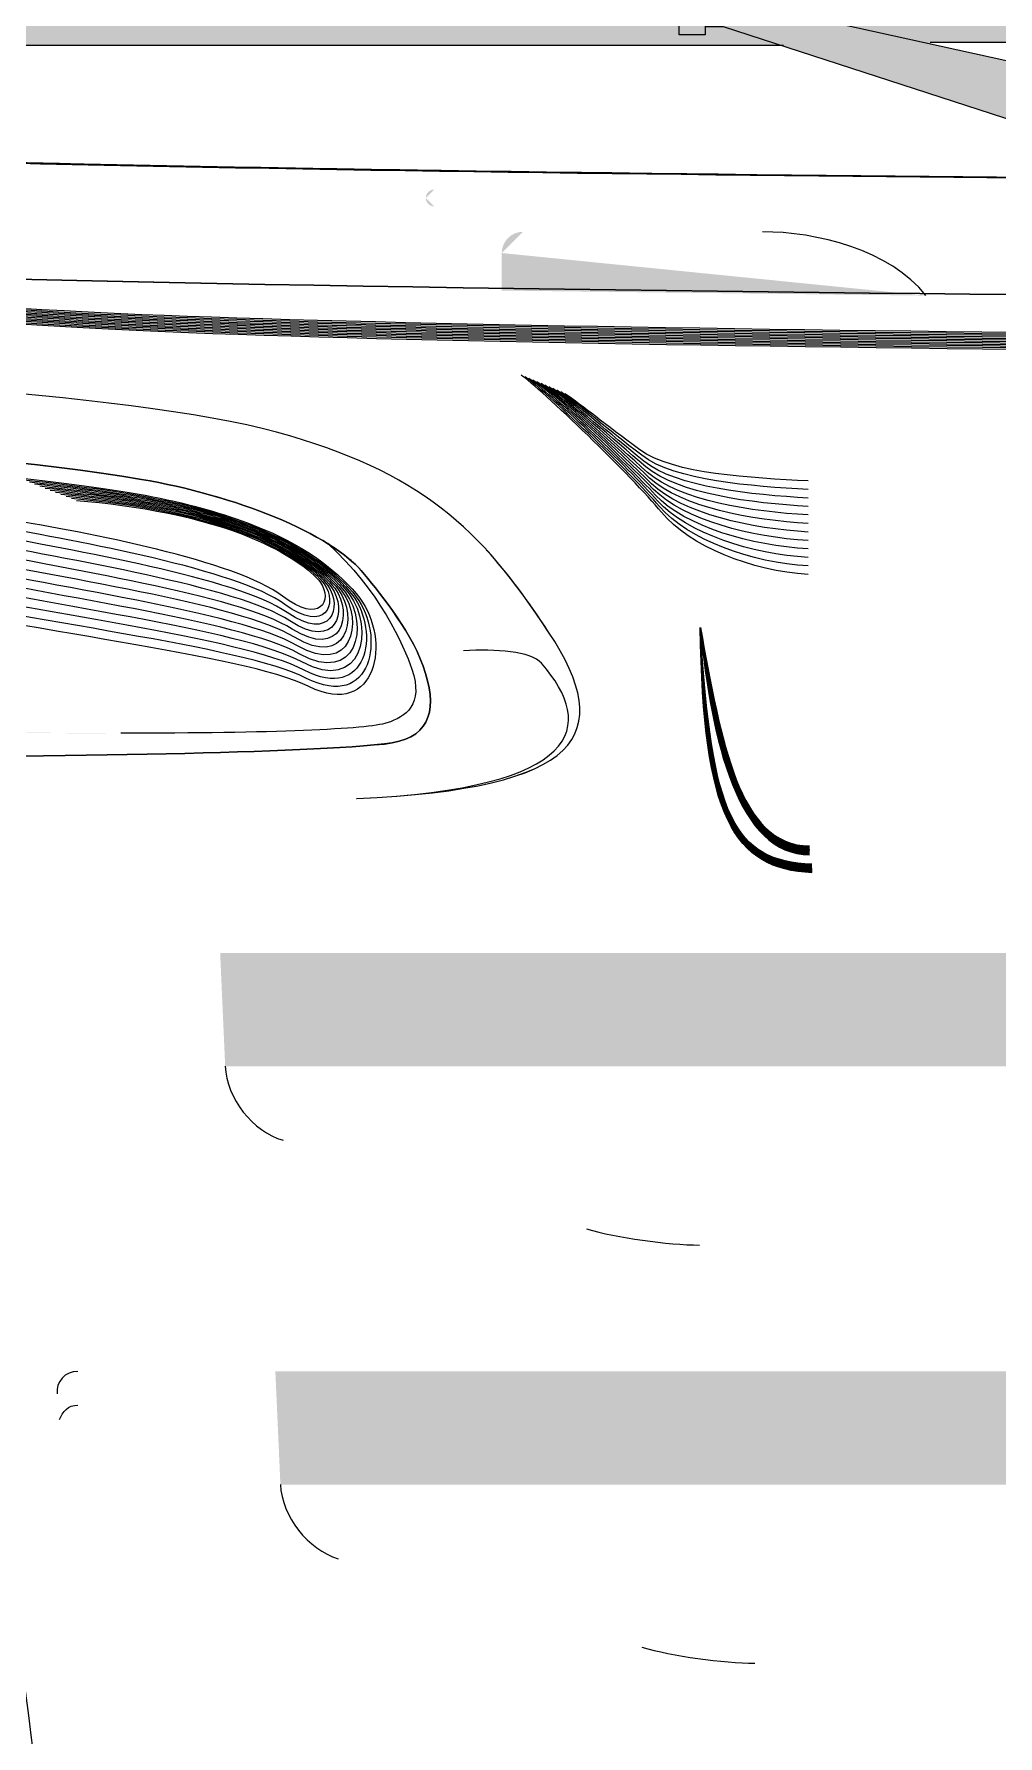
# Model space of a CAD drawing. Header units: millimetres. Extents: x 1111 to 1333, y -447 to -319.
# Drawn here: x 1289.744 to 1290.189, y -440.906 to -440.119 of the extents above; entities that cross this region are included whole.
import ezdxf

# ---------------------------------------------------------------- set-up
doc = ezdxf.new("R2010")
doc.units = ezdxf.units.MM

# ---------------------------------------------------------------- blocks, each defined once
blk = doc.blocks.new('scanne')
at = {"transparency": 33554559}
h = blk.add_hatch(color=256, dxfattribs=at)
h.paths.add_polyline_path([(0.00992, 2.25476, 0.014829), (-0.03912, 2.30594)], flags=0)
h.paths.add_polyline_path([(0.00992, 2.25476), (0.01129, 2.25316)], flags=0)
h.paths.add_polyline_path([(2.23438, 2.25316), (2.23647, 2.25558)], flags=0)
h.paths.add_polyline_path([(2.27393, 2.29508, 0.014038), (2.23647, 2.25558)], flags=0)
h.paths.add_polyline_path([(2.27393, 2.29508), (2.27434, 2.29577)], flags=0)
h.paths.add_polyline_path([(2.15103, 2.28719), (2.14483, 2.28715), (1.89379, 2.28715), (1.85939, 2.30508), (1.85574, 2.29978), (1.84726, 2.3043), (1.84625, 2.30799), (1.6511, 2.35092), (1.65146, 2.35133), (1.7255, 2.35133), (1.7255, 2.36192), (1.69699, 2.36611), (1.69699, 2.36926), (1.57427, 2.36926), (1.56816, 2.36917), (1.55023, 2.37318), (1.548, 2.37318), (1.54772, 2.37715), (1.53577, 2.37715), (1.53568, 2.37309), (1.42638, 2.37236), (1.42661, 2.37665), (1.38423, 2.37665), (1.38395, 2.372), (0.9873, 2.36926), (0.9873, 2.36005), (0.98045, 2.3501), (1.58381, 2.3501), (1.58399, 2.3496), (1.76012, 2.29235), (1.76245, 2.29139)], flags=0)
h.paths.add_polyline_path([(1.23341, 2.2871, 0.002387), (1.76245, 2.29139)], flags=0)
h.paths.add_polyline_path([(1.23341, 2.2871), (1.23341, 2.28715), (0.92589, 2.28715), (0.89127, 2.30508), (0.88748, 2.29978), (0.87904, 2.3043), (0.878, 2.30799), (0.68407, 2.35069), (0.68329, 2.35133), (0.75733, 2.35133), (0.75733, 2.36192), (0.72869, 2.36611), (0.72869, 2.36926), (0.60615, 2.36926), (0.60104, 2.36894), (0.58198, 2.37318), (0.57974, 2.37318), (0.57947, 2.37715), (0.56751, 2.37715), (0.56747, 2.37309), (0.45803, 2.37236), (0.4583, 2.37665), (0.41597, 2.37665), (0.41574, 2.372), (0.01913, 2.36926), (0.01913, 2.36005), (0.01234, 2.3501), (0.61564, 2.3501), (0.61478, 2.34992), (0.80117, 2.28938), (0.80368, 2.28842)], flags=0)
for points in [[(0.87895, 2.3043), (0.878, 2.30799), (0.58193, 2.37318), (0.57965, 2.37318), (0.57942, 2.35863), (0.58786, 2.35863), (0.87083, 2.26671), (0.88744, 2.29978)], [(0.87895, 2.3043), (0.878, 2.30799), (0.58193, 2.37318), (0.88466, 2.29335), (0.88744, 2.29978)], [(0.59651, 2.35959), (0.58547, 2.35959), (0.58784, 2.35863), (0.87086, 2.26671), (0.87305, 2.2746)]]:
    blk.add_hatch(color=256, dxfattribs=at).paths.add_polyline_path(points)
h = blk.add_hatch(color=256, dxfattribs=at)
h.paths.add_polyline_path([(0.45431, 2.28345, 0.414706), (0.45043, 2.27957)], flags=0)
h.paths.add_polyline_path([(0.45043, 2.27957, 0.410301), (0.45431, 2.27569)], flags=0)
h.paths.add_polyline_path([(0.45431, 2.27569), (2.2432, 2.27569)], flags=0)
h = blk.add_hatch(color=256, dxfattribs=at)
h.paths.add_polyline_path([(0.60587, 2.26394), (0.49529, 2.26394)], flags=0)
h.paths.add_polyline_path([(0.49529, 2.26394, 0.411628), (0.48548, 2.25413)], flags=0)
h.paths.add_polyline_path([(0.48548, 2.25413), (0.48548, 2.23679), (0.68132, 2.23447)], flags=0)
h = blk.add_hatch(color=256, dxfattribs=at)
h.paths.add_polyline_path([(0.15884, 2.03321, 0.00262), (0.30961, 2.0323)], flags=0)
h.paths.add_polyline_path([(0.15884, 2.03321, 0.020989), (0.1358, 2.08599)], flags=0)
h.paths.add_polyline_path([(0.07563, 2.16966, 0.005045), (0.08553, 2.16929)], flags=0)
h.paths.add_polyline_path([(0.07563, 2.16966), (0.07431, 2.16947)], flags=0)
h.paths.add_polyline_path([(0.14835, 2.02071, 0.053207), (0.07431, 2.16947)], flags=0)
h.paths.add_polyline_path([(0.14835, 2.02071), (0.15022, 2.02071)], flags=0)
h = blk.add_hatch(color=256, dxfattribs=at)
h.paths.add_polyline_path([(0.3555, 1.93079), (0.26412, 1.93079)], flags=0)
h.paths.add_polyline_path([(0.26412, 1.93079, 0.454417), (0.25473, 1.92025)], flags=0)
h.paths.add_polyline_path([(0.25582, 1.90894, 0.001208), (0.25473, 1.92025)], flags=0)
h.paths.add_polyline_path([(0.26412, 1.91601), (0.3555, 1.91601)], flags=0)
h = blk.add_hatch(color=256, dxfattribs=at)
h.paths.add_polyline_path([(0.38455, 1.84428), (0.5246, 1.80332)], flags=0)
h.paths.add_polyline_path([(0.57683, 1.79588), (1.12275, 1.79588), (1.66862, 1.79588)], flags=0)
h.paths.add_polyline_path([(1.72076, 1.80332), (1.8609, 1.84428)], flags=0)
h.paths.add_polyline_path([(1.88759, 1.87845), (1.89001, 1.93077), (1.12275, 1.93077), (0.35549, 1.93077), (0.35781, 1.87845)], flags=0)
h = blk.add_hatch(color=256, dxfattribs=at)
h.paths.add_polyline_path([(0.41003, 1.65102), (0.55017, 1.61014)], flags=0)
h.paths.add_polyline_path([(0.60231, 1.60271), (1.12268, 1.60271), (1.64301, 1.60271)], flags=0)
h.paths.add_polyline_path([(1.6952, 1.61014), (1.83525, 1.65102)], flags=0)
h.paths.add_polyline_path([(1.86207, 1.68523), (1.86444, 1.73756), (1.12268, 1.73756), (0.38097, 1.73756), (0.3833, 1.68523)], flags=0)
at = {"lineweight": -3}
blk.add_lwpolyline([(0.57943, 2.35491), (0.56747, 2.35491), (0.56747, 2.37718), (0.57943, 2.37718)], close=True, dxfattribs=at)
for points in [[(0.57968, 2.37318), (0.58196, 2.37318), (0.87798, 2.30799), (0.87894, 2.3043), (0.88747, 2.29978)], [(0.60604, 2.36926), (0.72862, 2.36926), (0.72862, 2.36611), (0.75713, 2.36192), (0.75713, 2.35133), (0.68323, 2.35133)], [(0.01902, 2.36009), (0.01218, 2.3501), (0.61558, 2.3501)], [(0.87086, 2.26671), (0.58789, 2.35859), (0.5794, 2.35859)]]:
    blk.add_lwpolyline(points, dxfattribs=at)
for points in [[(0.80369, 2.28845), (0.49343, 2.29077), (0.04409, 2.29643), (-0.04473, 2.31066)], [(-0.04378, 2.31067), (0.04509, 2.29639), (0.47395, 2.29074), (0.78416, 2.28846)], [(0.80368, 2.28842), (0.49589, 2.29075), (0.05107, 2.29636), (-0.04259, 2.31037)], [(0.68132, 2.23447), (0.66476, 2.25563), (0.63045, 2.26394), (0.60587, 2.26394)], [(0.01129, 2.25316), (0.14244, 2.23646), (1.03967, 2.23231), (1.12274, 2.23231)], [(1.12274, 2.23229), (1.03967, 2.23229), (0.14244, 2.23649), (0.01129, 2.25314)], [(1.12272, 2.2323), (1.0397, 2.2323), (0.14247, 2.2365), (0.01131, 2.25315)], [(1.12272, 2.23229), (1.03969, 2.23229), (0.14246, 2.23648), (0.01131, 2.25313)], [(0.28403, 2.22002), (0.16911, 2.22709), (0.1125, 2.22979), (0.05164, 2.23745)], [(0.28398, 2.22069), (0.16934, 2.22772), (0.11464, 2.22977), (0.05374, 2.23766)], [(0.2839, 2.22135), (0.16958, 2.22828), (0.11676, 2.23015), (0.05586, 2.23786)], [(0.28386, 2.22201), (0.16981, 2.2289), (0.11881, 2.23013), (0.05791, 2.23807)], [(0.28382, 2.22268), (0.17009, 2.22953), (0.12096, 2.2303), (0.06006, 2.23824)], [(0.28377, 2.22335), (0.17032, 2.23015), (0.12315, 2.23074), (0.06216, 2.23845)], [(0.28368, 2.22402), (0.17059, 2.23073), (0.12515, 2.23068), (0.06425, 2.23862)], [(0.28364, 2.22469), (0.17078, 2.23135), (0.1273, 2.23112), (0.06636, 2.23887)], [(0.28359, 2.22535), (0.17105, 2.23201), (0.12945, 2.23128), (0.06846, 2.23904)], [(0.28355, 2.22602), (0.17128, 2.23264), (0.13155, 2.23136), (0.07055, 2.23921)], [(0.28346, 2.22669), (0.17151, 2.23322), (0.13365, 2.23167), (0.07266, 2.23942)], [(0.28343, 2.22738), (0.17176, 2.23381), (0.13577, 2.23185), (0.07473, 2.2396)], [(1.12273, 2.21465), (1.00895, 2.21465), (0.45172, 2.21771), (0.28343, 2.22738)], [(1.12271, 2.21397), (1.00893, 2.21397), (0.45175, 2.21698), (0.28346, 2.22669)], [(1.12275, 2.2133), (1.00893, 2.2133), (0.45183, 2.21621), (0.28355, 2.22602)], [(1.12275, 2.21258), (1.00893, 2.21258), (0.45188, 2.21545), (0.28359, 2.22535)], [(1.1227, 2.21187), (1.00893, 2.21187), (0.45193, 2.2147), (0.28364, 2.22469)], [(1.12274, 2.2112), (1.00897, 2.2112), (0.45201, 2.21398), (0.28368, 2.22402)], [(1.12274, 2.21048), (1.00897, 2.21048), (0.45206, 2.21322), (0.28377, 2.22335)], [(1.12274, 2.20977), (1.00897, 2.20977), (0.4521, 2.21246), (0.28382, 2.22268)], [(1.12269, 2.2091), (1.00897, 2.2091), (0.45219, 2.21175), (0.28386, 2.22201)], [(1.12274, 2.20839), (1.00897, 2.20839), (0.45224, 2.21104), (0.2839, 2.22135)], [(1.12272, 2.20769), (1.00895, 2.20769), (0.45226, 2.21029), (0.28398, 2.22069)], [(1.12273, 2.20698), (1.00895, 2.20698), (0.45236, 2.20953), (0.28403, 2.22002)], [(0.3815, 2.17145), (0.31503, 2.18988), (0.13876, 2.19855), (0.0686, 2.2022)], [(0.55921, 2.13446), (0.54625, 2.15034), (0.5031, 2.19203), (0.49438, 2.19778)], [(0.55833, 2.13708), (0.54501, 2.15259), (0.50491, 2.19123), (0.49624, 2.19698)], [(0.55741, 2.1397), (0.54377, 2.15489), (0.50673, 2.19047), (0.49806, 2.19622)], [(0.55647, 2.14234), (0.54252, 2.15717), (0.50858, 2.18965), (0.49991, 2.19544)], [(0.55559, 2.14496), (0.54131, 2.15946), (0.51038, 2.18889), (0.50176, 2.19464)], [(0.55468, 2.14756), (0.54008, 2.16175), (0.51225, 2.18807), (0.50363, 2.19386)], [(0.55377, 2.15018), (0.53885, 2.16405), (0.51403, 2.18727), (0.50545, 2.19306)], [(0.55285, 2.1528), (0.53757, 2.1663), (0.51586, 2.18651), (0.50728, 2.19231)], [(0.55194, 2.15544), (0.53634, 2.16858), (0.51768, 2.18568), (0.5091, 2.19152)], [(0.55103, 2.15802), (0.53506, 2.17084), (0.51955, 2.18493), (0.51097, 2.19073)], [(0.55012, 2.16068), (0.53383, 2.17313), (0.52138, 2.18413), (0.5128, 2.18997)], [(0.54922, 2.16329), (0.53252, 2.17534), (0.52317, 2.18336), (0.51464, 2.18916)], [(0.50713, 2.07907), (0.47574, 2.12706), (0.44796, 2.15302), (0.3815, 2.17145)], [(0.31919, 2.14955), (0.22321, 2.16574), (0.07563, 2.16967), (0.07563, 2.16967)], [(0.31919, 2.14955), (0.22321, 2.16574), (0.07563, 2.16967), (0.07563, 2.16967)], [(0.07564, 2.16967), (0.07564, 2.16967), (0.22321, 2.16574), (0.31919, 2.14955)], [(0.07564, 2.16967), (0.07564, 2.16967), (0.22321, 2.16574), (0.31919, 2.14955)], [(0.627, 2.14883), (0.60095, 2.15034), (0.56486, 2.15175), (0.54922, 2.16329)], [(0.62698, 2.14489), (0.60098, 2.1464), (0.56563, 2.14882), (0.55012, 2.16068)], [(0.62698, 2.14096), (0.60098, 2.14242), (0.56626, 2.14579), (0.55103, 2.15802)], [(0.62698, 2.13705), (0.60098, 2.13856), (0.56695, 2.1428), (0.55194, 2.15544)], [(0.26254, 2.15033), (0.32208, 2.14367), (0.34794, 2.13792), (0.37591, 2.12634)], [(0.26497, 2.1494), (0.32158, 2.1431), (0.34782, 2.1374), (0.37537, 2.12599)], [(0.26741, 2.14845), (0.32115, 2.14257), (0.34779, 2.13682), (0.37489, 2.12564)], [(0.26981, 2.14751), (0.32067, 2.14204), (0.34772, 2.13634), (0.37432, 2.1253)], [(0.27222, 2.14652), (0.32021, 2.14146), (0.34763, 2.1358), (0.37381, 2.12495)], [(0.42215, 2.10566), (0.40673, 2.12496), (0.36175, 2.14229), (0.31919, 2.14955)], [(0.31919, 2.14955), (0.36171, 2.14229), (0.40674, 2.12496), (0.42216, 2.10566)], [(0.42215, 2.10566), (0.40673, 2.12496), (0.36175, 2.14229), (0.31919, 2.14955)], [(0.31919, 2.14955), (0.36171, 2.14229), (0.40674, 2.12496), (0.42216, 2.10566)], [(0.62698, 2.13314), (0.60098, 2.1346), (0.56759, 2.13975), (0.55285, 2.1528)], [(0.62698, 2.1292), (0.60098, 2.1307), (0.56827, 2.13677), (0.55377, 2.15018)], [(0.62698, 2.12525), (0.60098, 2.12671), (0.56896, 2.13374), (0.55468, 2.14756)], [(0.27467, 2.14559), (0.31975, 2.14089), (0.34757, 2.13523), (0.3733, 2.1246)], [(0.27708, 2.14465), (0.31928, 2.14036), (0.34747, 2.13475), (0.37274, 2.12421)], [(0.27953, 2.14368), (0.31881, 2.1398), (0.34741, 2.13419), (0.37223, 2.12388)], [(0.28194, 2.14276), (0.31835, 2.13925), (0.34736, 2.13369), (0.37172, 2.12351)], [(0.28435, 2.14178), (0.31788, 2.13868), (0.3473, 2.13316), (0.3712, 2.12317)], [(0.2868, 2.14088), (0.31741, 2.1381), (0.3472, 2.13262), (0.37069, 2.12286)], [(0.2892, 2.13989), (0.31694, 2.13761), (0.34714, 2.13209), (0.37017, 2.12247)], [(0.62698, 2.12133), (0.60098, 2.12279), (0.56959, 2.13073), (0.55559, 2.14496)], [(0.62696, 2.11744), (0.60095, 2.11894), (0.57021, 2.12766), (0.55647, 2.14234)], [(0.62698, 2.11351), (0.60098, 2.11497), (0.57087, 2.12464), (0.55741, 2.1397)], [(0.38427, 2.09564), (0.36301, 2.11202), (0.29235, 2.1253), (0.25891, 2.13082)], [(0.62698, 2.10957), (0.60093, 2.11103), (0.57156, 2.12162), (0.55833, 2.13708)], [(0.627, 2.10568), (0.60095, 2.10714), (0.57221, 2.11863), (0.55921, 2.13446)], [(0.38649, 2.08804), (0.36331, 2.10414), (0.28717, 2.1166), (0.24662, 2.12467)], [(0.38538, 2.09179), (0.36312, 2.10803), (0.28972, 2.12085), (0.25277, 2.12774)], [(0.37069, 2.12286), (0.38661, 2.1162), (0.39916, 2.1074), (0.40349, 2.10128)], [(0.3712, 2.12317), (0.38744, 2.11641), (0.40035, 2.10725), (0.40514, 2.10058)], [(0.37172, 2.12351), (0.38828, 2.11667), (0.40155, 2.10714), (0.40675, 2.09993)], [(0.37223, 2.12388), (0.38915, 2.1169), (0.40279, 2.107), (0.40841, 2.09929)], [(0.37274, 2.12421), (0.38994, 2.11714), (0.40399, 2.10692), (0.41006, 2.09862)], [(0.3733, 2.1246), (0.39082, 2.1173), (0.40524, 2.10677), (0.41171, 2.09796)], [(0.37381, 2.12495), (0.3916, 2.1176), (0.40643, 2.10665), (0.41336, 2.09725)], [(0.37432, 2.1253), (0.39243, 2.11782), (0.40767, 2.10659), (0.41501, 2.09665)], [(0.37489, 2.12564), (0.39332, 2.11802), (0.40887, 2.10644), (0.41667, 2.09599)], [(0.37537, 2.12599), (0.39412, 2.11824), (0.41008, 2.10633), (0.4183, 2.09534)], [(0.37591, 2.12634), (0.39498, 2.11849), (0.41135, 2.10622), (0.41997, 2.09463)], [(0.3898, 2.07663), (0.36375, 2.09246), (0.2795, 2.10396), (0.22818, 2.11545)], [(0.38874, 2.08045), (0.36361, 2.09633), (0.28209, 2.10814), (0.23432, 2.11855)], [(0.38764, 2.08424), (0.36342, 2.1002), (0.28459, 2.11234), (0.24047, 2.1216)], [(0.37017, 2.12247), (0.38577, 2.11599), (0.39791, 2.10746), (0.40183, 2.10189)], [(0.42215, 2.10565), (0.41823, 2.11058), (0.41234, 2.11542), (0.40513, 2.11989)], [(0.40513, 2.11989), (0.42867, 2.0989), (0.44049, 2.07258), (0.44396, 2.06195)], [(0.50715, 2.07905), (0.49761, 2.09361), (0.48835, 2.10624), (0.47836, 2.11705)], [(0.39201, 2.06902), (0.3641, 2.08462), (0.27441, 2.09557), (0.21588, 2.10934)], [(0.39096, 2.07283), (0.36395, 2.08852), (0.277, 2.0997), (0.22203, 2.11238)], [(0.39535, 2.05766), (0.36465, 2.07308), (0.2668, 2.08311), (0.19741, 2.10013)], [(0.39427, 2.06146), (0.36448, 2.07692), (0.26937, 2.08732), (0.20359, 2.1032)], [(0.39316, 2.06526), (0.36428, 2.08077), (0.27186, 2.0914), (0.20973, 2.10627)], [(0.40183, 2.10189), (0.4074, 2.09387), (0.40179, 2.08214), (0.38427, 2.09564)], [(0.40349, 2.10128), (0.40988, 2.0922), (0.40413, 2.07811), (0.38538, 2.09179)], [(0.40514, 2.10058), (0.41231, 2.09055), (0.40651, 2.07413), (0.38649, 2.08804)], [(0.40675, 2.09993), (0.41478, 2.08884), (0.40894, 2.07014), (0.38764, 2.08424)], [(0.40841, 2.09929), (0.41726, 2.08721), (0.41133, 2.06613), (0.38874, 2.08045)], [(0.45034, 2.05986), (0.44487, 2.0782), (0.42991, 2.09599), (0.42215, 2.10566)], [(0.45034, 2.05986), (0.44487, 2.0782), (0.42991, 2.09599), (0.42215, 2.10566)], [(0.45034, 2.05985), (0.44487, 2.07819), (0.42991, 2.09598), (0.42215, 2.10565)], [(0.42216, 2.10566), (0.42991, 2.09599), (0.44487, 2.0782), (0.45035, 2.05986)], [(0.42216, 2.10566), (0.42991, 2.09599), (0.44487, 2.0782), (0.45035, 2.05986)], [(0.39648, 2.05385), (0.36487, 2.06927), (0.26428, 2.07889), (0.19129, 2.09705)], [(0.41006, 2.09862), (0.41968, 2.08553), (0.41366, 2.06212), (0.3898, 2.07663)], [(0.41171, 2.09796), (0.42211, 2.08382), (0.41609, 2.05823), (0.39096, 2.07283)], [(0.41336, 2.09725), (0.42459, 2.08211), (0.41847, 2.05424), (0.39201, 2.06902)], [(0.41501, 2.09665), (0.42705, 2.08054), (0.4209, 2.05025), (0.39316, 2.06526)], [(0.41667, 2.09599), (0.42949, 2.07879), (0.42329, 2.04636), (0.39427, 2.06146)], [(0.4183, 2.09534), (0.43189, 2.07714), (0.42569, 2.04242), (0.39535, 2.05766)], [(0.41997, 2.09463), (0.43444, 2.07547), (0.42814, 2.03852), (0.39648, 2.05385)], [(0.41849, 2.00211), (0.52264, 2.0069), (0.53861, 2.03113), (0.50713, 2.07907)], [(0.41851, 2.00209), (0.52266, 2.00688), (0.53858, 2.03111), (0.50715, 2.07905)], [(0.6287, 1.96887), (0.59257, 1.97033), (0.57925, 1.99369), (0.57715, 2.08119)], [(0.57715, 2.08119), (0.58591, 2.02827), (0.59471, 1.97928), (0.6276, 1.97928)], [(0.62872, 1.96832), (0.59255, 1.96978), (0.57863, 1.99368), (0.57717, 2.08122)], [(0.57717, 2.08122), (0.58657, 2.02835), (0.59469, 1.97986), (0.62763, 1.97986)], [(0.62872, 1.96923), (0.59255, 1.97069), (0.57959, 1.99368), (0.57717, 2.08122)], [(0.57717, 2.08122), (0.58547, 2.02821), (0.59469, 1.9789), (0.62758, 1.9789)], [(0.62872, 1.96825), (0.59259, 1.96971), (0.57863, 1.99371), (0.57717, 2.08121)], [(0.57717, 2.08121), (0.58666, 2.02838), (0.59474, 1.97984), (0.62763, 1.97984)], [(0.62872, 1.96954), (0.59259, 1.97104), (0.57995, 1.99371), (0.57717, 2.08121)], [(0.57717, 2.08121), (0.58511, 2.02811), (0.59474, 1.97857), (0.62763, 1.97857)], [(0.62872, 1.96972), (0.59259, 1.97118), (0.58014, 1.99371), (0.57717, 2.08121)], [(0.57717, 2.08121), (0.58488, 2.02811), (0.59474, 1.97834), (0.62763, 1.97834)], [(0.62872, 1.96981), (0.59259, 1.97122), (0.58023, 1.99371), (0.57717, 2.08121)], [(0.57717, 2.08121), (0.58479, 2.02811), (0.59474, 1.97829), (0.62763, 1.97829)], [(0.62872, 1.9699), (0.59259, 1.97136), (0.58032, 1.99371), (0.57717, 2.08121)], [(0.57717, 2.08121), (0.5847, 2.02811), (0.59474, 1.97815), (0.62763, 1.97815)], [(0.62872, 1.96994), (0.59259, 1.9714), (0.58037, 1.99371), (0.57717, 2.08121)], [(0.57717, 2.08121), (0.58461, 2.02806), (0.59474, 1.97815), (0.62763, 1.97815)], [(0.62872, 1.97036), (0.59259, 1.97182), (0.58078, 1.99371), (0.57717, 2.08121)], [(0.57717, 2.08121), (0.58411, 2.02802), (0.59474, 1.9777), (0.62763, 1.9777)], [(0.62872, 1.97054), (0.59259, 1.972), (0.58096, 1.99371), (0.57717, 2.08121)], [(0.57717, 2.08121), (0.58392, 2.02797), (0.59474, 1.97751), (0.62763, 1.97751)], [(0.62872, 1.97072), (0.59259, 1.97218), (0.58114, 1.99371), (0.57717, 2.08121)], [(0.57717, 2.08121), (0.5837, 2.02797), (0.59474, 1.97729), (0.62763, 1.97729)], [(0.62872, 1.97127), (0.59259, 1.97273), (0.58173, 1.99371), (0.57717, 2.08121)], [(0.57717, 2.08121), (0.58306, 2.02784), (0.59474, 1.97679), (0.62763, 1.97679)], [(0.62872, 1.97141), (0.59259, 1.97287), (0.58187, 1.99371), (0.57717, 2.08121)], [(0.57717, 2.08121), (0.58287, 2.02784), (0.59474, 1.97661), (0.62763, 1.97661)], [(0.62872, 1.96856), (0.59259, 1.96998), (0.57891, 1.9937), (0.57717, 2.0812)], [(0.57717, 2.0812), (0.5863, 2.02832), (0.59474, 1.9796), (0.62763, 1.9796)], [(0.62872, 1.96875), (0.59259, 1.97016), (0.57909, 1.9937), (0.57717, 2.0812)], [(0.57717, 2.0812), (0.58607, 2.02832), (0.59474, 1.97938), (0.62763, 1.97938)], [(0.62872, 1.96998), (0.59259, 1.97148), (0.58041, 1.9937), (0.57717, 2.0812)], [(0.57717, 2.0812), (0.58456, 2.0281), (0.59474, 1.97805), (0.62763, 1.97805)], [(0.62872, 1.97003), (0.59259, 1.97149), (0.58046, 1.9937), (0.57717, 2.0812)], [(0.57717, 2.0812), (0.58452, 2.02806), (0.59474, 1.97801), (0.62763, 1.97801)], [(0.62872, 1.97007), (0.59259, 1.97153), (0.5805, 1.9937), (0.57717, 2.0812)], [(0.57717, 2.0812), (0.58447, 2.02805), (0.59474, 1.97801), (0.62763, 1.97801)], [(0.62872, 1.97021), (0.59259, 1.97171), (0.58064, 1.9937), (0.57717, 2.0812)], [(0.57717, 2.0812), (0.58429, 2.02801), (0.59474, 1.97783), (0.62763, 1.97783)], [(0.62872, 1.97025), (0.59259, 1.97171), (0.58068, 1.9937), (0.57717, 2.0812)], [(0.57717, 2.0812), (0.58424, 2.02801), (0.59474, 1.97778), (0.62763, 1.97778)], [(0.62872, 1.97094), (0.59259, 1.9724), (0.58141, 1.9937), (0.57717, 2.0812)], [(0.57717, 2.0812), (0.58342, 2.02791), (0.59474, 1.9771), (0.62763, 1.9771)], [(0.62872, 1.97149), (0.59259, 1.9729), (0.58192, 1.9937), (0.57717, 2.0812)], [(0.57717, 2.0812), (0.58283, 2.02778), (0.59474, 1.97655), (0.62763, 1.97655)], [(0.62872, 1.97149), (0.59259, 1.97295), (0.58201, 1.9937), (0.57717, 2.0812)], [(0.57717, 2.0812), (0.58278, 2.02778), (0.59474, 1.97651), (0.62763, 1.97651)], [(0.62872, 1.97167), (0.59259, 1.97308), (0.5821, 1.9937), (0.57717, 2.0812)], [(0.57717, 2.0812), (0.5826, 2.02773), (0.59474, 1.97637), (0.62763, 1.97637)], [(0.62872, 1.97167), (0.59259, 1.97313), (0.58214, 1.9937), (0.57717, 2.0812)], [(0.57717, 2.0812), (0.58256, 2.02778), (0.59474, 1.97632), (0.62763, 1.97632)], [(0.62872, 1.9718), (0.59259, 1.97326), (0.58228, 1.9937), (0.57717, 2.0812)], [(0.57717, 2.0812), (0.58242, 2.02778), (0.59474, 1.97618), (0.62763, 1.97618)], [(0.62872, 1.96801), (0.59259, 1.96947), (0.57831, 1.9937), (0.57717, 2.08119)], [(0.57717, 2.08119), (0.58693, 2.02846), (0.59469, 1.98015), (0.62758, 1.98015)], [(0.62872, 1.96805), (0.59259, 1.96947), (0.57836, 1.99369), (0.57717, 2.08119)], [(0.57717, 2.08119), (0.58689, 2.02841), (0.59474, 1.9801), (0.62763, 1.9801)], [(0.62872, 1.96892), (0.59259, 1.97033), (0.57927, 1.99369), (0.57717, 2.08119)], [(0.57717, 2.08119), (0.58589, 2.02827), (0.59474, 1.97923), (0.62763, 1.97923)], [(0.62872, 1.96906), (0.59259, 1.97052), (0.57941, 1.99369), (0.57717, 2.08119)], [(0.57717, 2.08119), (0.5857, 2.02827), (0.59474, 1.97909), (0.62763, 1.97909)], [(0.62872, 1.96979), (0.59259, 1.97125), (0.58018, 1.99369), (0.57717, 2.08119)], [(0.57717, 2.08119), (0.58484, 2.02813), (0.59474, 1.97832), (0.62758, 1.97832)], [(0.62872, 1.97016), (0.59259, 1.97162), (0.58059, 1.9937), (0.57717, 2.08119)], [(0.57717, 2.08119), (0.58433, 2.02805), (0.59474, 1.97787), (0.62763, 1.97787)], [(0.62872, 1.97038), (0.59259, 1.97189), (0.58082, 1.99369), (0.57717, 2.08119)], [(0.57717, 2.08119), (0.58406, 2.028), (0.59474, 1.97768), (0.62763, 1.97768)], [(0.62872, 1.97048), (0.59259, 1.97189), (0.58091, 1.9937), (0.57717, 2.08119)], [(0.57717, 2.08119), (0.58401, 2.028), (0.59474, 1.97759), (0.62763, 1.97759)], [(0.62872, 1.97047), (0.59259, 1.97193), (0.58091, 1.99369), (0.57717, 2.08119)], [(0.57717, 2.08119), (0.58397, 2.02795), (0.59474, 1.97759), (0.62763, 1.97759)], [(0.62872, 1.97056), (0.59259, 1.97202), (0.58105, 1.99369), (0.57717, 2.08119)], [(0.57717, 2.08119), (0.58388, 2.02795), (0.59474, 1.97745), (0.62763, 1.97745)], [(0.62872, 1.97111), (0.59259, 1.97257), (0.5816, 1.99369), (0.57717, 2.08119)], [(0.57717, 2.08119), (0.58324, 2.02786), (0.59474, 1.9769), (0.62763, 1.9769)], [(0.62872, 1.9712), (0.59259, 1.97262), (0.58164, 1.99369), (0.57717, 2.08119)], [(0.57717, 2.08119), (0.58315, 2.02786), (0.59474, 1.97681), (0.62763, 1.97681)], [(0.62872, 1.97184), (0.59259, 1.9733), (0.58233, 1.9937), (0.57717, 2.08119)], [(0.57717, 2.08119), (0.58233, 2.02773), (0.59474, 1.97613), (0.62763, 1.97613)], [(0.62872, 1.96819), (0.59259, 1.96965), (0.57854, 1.99369), (0.57717, 2.08118)], [(0.57717, 2.08118), (0.58675, 2.0284), (0.59474, 1.97996), (0.62763, 1.97996)], [(0.62872, 1.96836), (0.59259, 1.96982), (0.57872, 1.99368), (0.57717, 2.08118)], [(0.57717, 2.08118), (0.58652, 2.02835), (0.59474, 1.97977), (0.62763, 1.97977)], [(0.62872, 1.96846), (0.59259, 1.96991), (0.57881, 1.99368), (0.57717, 2.08118)], [(0.57717, 2.08118), (0.58643, 2.02835), (0.59474, 1.97968), (0.62763, 1.97968)], [(0.62872, 1.9685), (0.59259, 1.96996), (0.57886, 1.99368), (0.57717, 2.08118)], [(0.57717, 2.08118), (0.58634, 2.02835), (0.59474, 1.97963), (0.62763, 1.97963)], [(0.62872, 1.96901), (0.59259, 1.97042), (0.57936, 1.99369), (0.57717, 2.08118)], [(0.57717, 2.08118), (0.58579, 2.02822), (0.59474, 1.97909), (0.62763, 1.97909)], [(0.62872, 1.96909), (0.59259, 1.97055), (0.5795, 1.99368), (0.57717, 2.08118)], [(0.57717, 2.08118), (0.58566, 2.02822), (0.59474, 1.97904), (0.62763, 1.97904)], [(0.62872, 1.96914), (0.59259, 1.97055), (0.5795, 1.99368), (0.57717, 2.08118)], [(0.57717, 2.08118), (0.58561, 2.02822), (0.59474, 1.97895), (0.62763, 1.97895)], [(0.62872, 1.96919), (0.59259, 1.9706), (0.57954, 1.99369), (0.57717, 2.08118)], [(0.57717, 2.08118), (0.58557, 2.02822), (0.59474, 1.97891), (0.62763, 1.97891)], [(0.62872, 1.96937), (0.59259, 1.97078), (0.57973, 1.99368), (0.57717, 2.08118)], [(0.57717, 2.08118), (0.58534, 2.02817), (0.59474, 1.97872), (0.62763, 1.97872)], [(0.62872, 1.96987), (0.59259, 1.97129), (0.58027, 1.99369), (0.57717, 2.08118)], [(0.57717, 2.08118), (0.58474, 2.02808), (0.59474, 1.97818), (0.62763, 1.97818)], [(0.62872, 1.97014), (0.59259, 1.9716), (0.58055, 1.99368), (0.57717, 2.08118)], [(0.57717, 2.08118), (0.58438, 2.02803), (0.59474, 1.97794), (0.62763, 1.97794)], [(0.62872, 1.97064), (0.59259, 1.9721), (0.5811, 1.99368), (0.57717, 2.08118)], [(0.57717, 2.08118), (0.58383, 2.02794), (0.59474, 1.9774), (0.62763, 1.9774)], [(0.62872, 1.97065), (0.59259, 1.97215), (0.58114, 1.99369), (0.57717, 2.08118)], [(0.57717, 2.08118), (0.58374, 2.02795), (0.59474, 1.97736), (0.62763, 1.97736)], [(0.62872, 1.97078), (0.59259, 1.9722), (0.58123, 1.99368), (0.57717, 2.08118)], [(0.57717, 2.08118), (0.58365, 2.0279), (0.59474, 1.97726), (0.62763, 1.97726)], [(0.62872, 1.97083), (0.59259, 1.97229), (0.58128, 1.99368), (0.57717, 2.08118)], [(0.57717, 2.08118), (0.5836, 2.02794), (0.59474, 1.97721), (0.62763, 1.97721)], [(0.62872, 1.97133), (0.59259, 1.97275), (0.58178, 1.99369), (0.57717, 2.08118)], [(0.57717, 2.08118), (0.58301, 2.02781), (0.59474, 1.97672), (0.62763, 1.97672)], [(0.62872, 1.97138), (0.59259, 1.97279), (0.58183, 1.99369), (0.57717, 2.08118)], [(0.57717, 2.08118), (0.58297, 2.02781), (0.59474, 1.97667), (0.62763, 1.97667)], [(0.62872, 1.97156), (0.59259, 1.97298), (0.58201, 1.99369), (0.57717, 2.08118)], [(0.57717, 2.08118), (0.58274, 2.02781), (0.59474, 1.97649), (0.62763, 1.97649)], [(0.62872, 1.97174), (0.59259, 1.97315), (0.58219, 1.99368), (0.57717, 2.08118)], [(0.57717, 2.08118), (0.58251, 2.02776), (0.59474, 1.97626), (0.62763, 1.97626)], [(0.62872, 1.9679), (0.59259, 1.96936), (0.57827, 1.99372), (0.57717, 2.08117)], [(0.57717, 2.08117), (0.58707, 2.02843), (0.59474, 1.98026), (0.62763, 1.98026)], [(0.62872, 1.96795), (0.59259, 1.96941), (0.57831, 1.99368), (0.57717, 2.08117)], [(0.57717, 2.08117), (0.58703, 2.02844), (0.59474, 1.98017), (0.62763, 1.98017)], [(0.62872, 1.96808), (0.59259, 1.96954), (0.5784, 1.99372), (0.57717, 2.08117)], [(0.57717, 2.08117), (0.58684, 2.02839), (0.59474, 1.98008), (0.62763, 1.98008)], [(0.62872, 1.96858), (0.59259, 1.97004), (0.57895, 1.99372), (0.57717, 2.08117)], [(0.57717, 2.08117), (0.58625, 2.0283), (0.59474, 1.97953), (0.62763, 1.97953)], [(0.62872, 1.96863), (0.59259, 1.97009), (0.579, 1.99368), (0.57717, 2.08117)], [(0.57717, 2.08117), (0.5862, 2.0283), (0.59474, 1.97949), (0.62763, 1.97949)], [(0.62872, 1.96881), (0.59259, 1.97027), (0.57918, 1.99371), (0.57717, 2.08117)], [(0.57717, 2.08117), (0.58598, 2.02825), (0.59474, 1.9793), (0.62763, 1.9793)], [(0.62872, 1.96927), (0.59259, 1.97073), (0.57968, 1.99368), (0.57717, 2.08117)], [(0.57717, 2.08117), (0.58543, 2.02817), (0.59474, 1.97885), (0.62763, 1.97885)], [(0.62872, 1.96932), (0.59259, 1.97073), (0.57973, 1.99368), (0.57717, 2.08117)], [(0.57717, 2.08117), (0.58543, 2.02817), (0.59474, 1.97876), (0.62763, 1.97876)], [(0.62872, 1.96941), (0.59259, 1.97087), (0.57977, 1.99368), (0.57717, 2.08117)], [(0.57717, 2.08117), (0.58525, 2.02817), (0.59474, 1.97867), (0.62763, 1.97867)], [(0.62872, 1.96945), (0.59259, 1.97091), (0.57986, 1.99368), (0.57717, 2.08117)], [(0.57717, 2.08117), (0.5852, 2.02817), (0.59474, 1.97862), (0.62763, 1.97862)], [(0.62872, 1.9695), (0.59259, 1.97091), (0.57991, 1.99368), (0.57717, 2.08117)], [(0.57717, 2.08117), (0.5852, 2.02812), (0.59474, 1.97858), (0.62763, 1.97858)], [(0.62872, 1.96963), (0.59259, 1.97109), (0.58005, 1.99371), (0.57717, 2.08117)], [(0.57717, 2.08117), (0.58497, 2.02811), (0.59474, 1.97848), (0.62763, 1.97848)], [(0.62872, 1.97032), (0.59259, 1.97178), (0.58073, 1.99372), (0.57717, 2.08117)], [(0.57717, 2.08117), (0.5842, 2.02798), (0.59474, 1.97775), (0.62763, 1.97775)], [(0.62872, 1.97087), (0.59259, 1.97233), (0.58128, 1.99368), (0.57717, 2.08117)], [(0.57717, 2.08117), (0.58351, 2.02789), (0.59474, 1.97721), (0.62763, 1.97721)], [(0.62872, 1.97091), (0.59259, 1.97233), (0.58137, 1.99368), (0.57717, 2.08117)], [(0.57717, 2.08117), (0.58351, 2.02789), (0.59474, 1.97712), (0.62763, 1.97712)], [(0.62872, 1.971), (0.59259, 1.97246), (0.58146, 1.99372), (0.57717, 2.08117)], [(0.57717, 2.08117), (0.58338, 2.02789), (0.59474, 1.97702), (0.62763, 1.97702)], [(0.62872, 1.97105), (0.59259, 1.97251), (0.58151, 1.99368), (0.57717, 2.08117)], [(0.57717, 2.08117), (0.58333, 2.02785), (0.59474, 1.97698), (0.62763, 1.97698)], [(0.62872, 1.9711), (0.59259, 1.97256), (0.58155, 1.99368), (0.57717, 2.08117)], [(0.57717, 2.08117), (0.58328, 2.02789), (0.59474, 1.97694), (0.62763, 1.97694)], [(0.62872, 1.97122), (0.59259, 1.97268), (0.58169, 1.99371), (0.57717, 2.08117)], [(0.57717, 2.08117), (0.5831, 2.02784), (0.59474, 1.97679), (0.62763, 1.97679)], [(0.62872, 1.9716), (0.59259, 1.97301), (0.58205, 1.99368), (0.57717, 2.08117)], [(0.57717, 2.08117), (0.58265, 2.02775), (0.59474, 1.97643), (0.62763, 1.97643)], [(0.62872, 1.97178), (0.59259, 1.97319), (0.58224, 1.99368), (0.57717, 2.08117)], [(0.57717, 2.08117), (0.58242, 2.02771), (0.59474, 1.97625), (0.62763, 1.97625)], [(0.6287, 1.96867), (0.59257, 1.97018), (0.57902, 1.99372), (0.57719, 2.08122)], [(0.57719, 2.08122), (0.58614, 2.0283), (0.59471, 1.97944), (0.6276, 1.97944)], [(0.62874, 1.96821), (0.59261, 1.96967), (0.57856, 1.99371), (0.57719, 2.08121)], [(0.57719, 2.08121), (0.58673, 2.02838), (0.59476, 1.97989), (0.6276, 1.97989)], [(0.62874, 1.96897), (0.59257, 1.97038), (0.57934, 1.99369), (0.57719, 2.08119)], [(0.57719, 2.08119), (0.58586, 2.02822), (0.59476, 1.97914), (0.6276, 1.97914)], [(0.62874, 1.96877), (0.59257, 1.97023), (0.57916, 1.99372), (0.57719, 2.08117)], [(0.57719, 2.08117), (0.58604, 2.02825), (0.59471, 1.97935), (0.6276, 1.97935)], [(0.6287, 1.96959), (0.59257, 1.97105), (0.57998, 1.99372), (0.57719, 2.08117)], [(0.57719, 2.08117), (0.58504, 2.02816), (0.59471, 1.97848), (0.6276, 1.97848)], [(0.62874, 1.96968), (0.59257, 1.97109), (0.58011, 1.99367), (0.57719, 2.08117)], [(0.57719, 2.08117), (0.58495, 2.02812), (0.59471, 1.97839), (0.62765, 1.97839)], [(0.62872, 1.96839), (0.59259, 1.96985), (0.57877, 1.99371), (0.57722, 2.08121)], [(0.57722, 2.08121), (0.58648, 2.02833), (0.59474, 1.9797), (0.62763, 1.9797)], [(0.62872, 1.96812), (0.59259, 1.96958), (0.5785, 1.99366), (0.57722, 2.08116)], [(0.57722, 2.08116), (0.5868, 2.02838), (0.59474, 1.97998), (0.62763, 1.97998)], [(0.50385, 2.06462), (0.49879, 2.07041), (0.48291, 2.07114), (0.46781, 2.07041)], [(0.4185, 2.00212), (0.52264, 2.00687), (0.52926, 2.03547), (0.50385, 2.06462)], [(0.43132, 2.02734), (0.45139, 2.02943), (0.456, 2.04148), (0.45034, 2.05986)], [(0.45035, 2.05986), (0.456, 2.04148), (0.4514, 2.02943), (0.43132, 2.02734)], [(0.43132, 2.02734), (0.45139, 2.02943), (0.456, 2.04148), (0.45034, 2.05986)], [(0.45035, 2.05986), (0.456, 2.04148), (0.4514, 2.02943), (0.43132, 2.02734)], [(0.43132, 2.02733), (0.45139, 2.02942), (0.456, 2.04151), (0.45034, 2.05985)], [(0.44396, 2.06195), (0.44961, 2.0453), (0.44113, 2.03992), (0.43251, 2.03709)], [(0.43251, 2.03709), (0.42375, 2.03412), (0.37963, 2.0323), (0.30961, 2.0323)], [(0.15022, 2.02067), (0.28082, 2.02177), (0.38328, 2.02255), (0.43132, 2.02734)], [(0.43132, 2.02734), (0.38329, 2.02255), (0.28083, 2.02177), (0.15022, 2.02067)], [(0.15022, 2.02067), (0.28082, 2.02177), (0.38328, 2.02255), (0.43132, 2.02734)], [(0.43132, 2.02734), (0.38329, 2.02255), (0.28083, 2.02177), (0.15022, 2.02067)], [(0.15022, 2.02071), (0.28082, 2.02176), (0.38328, 2.02258), (0.43132, 2.02733)], [(0.35781, 1.87845), (0.35854, 1.86371), (0.3705, 1.8483), (0.38455, 1.84428)], [(0.29331, 1.34374), (0.29331, 1.34374), (0.26695, 1.63899), (0.22229, 1.85942)], [(0.5246, 1.80332), (0.53869, 1.7993), (0.56219, 1.79588), (0.57683, 1.79588)], [(0.28978, 1.73754), (0.2839, 1.73754), (0.27956, 1.73279), (0.2802, 1.72709)], [(0.28139, 1.71523), (0.28258, 1.71893), (0.28536, 1.72194), (0.28978, 1.72194)], [(0.3833, 1.68523), (0.38403, 1.67054), (0.39602, 1.65512), (0.41003, 1.65102)], [(0.55017, 1.61014), (0.56427, 1.60608), (0.58771, 1.60271), (0.60231, 1.60271)]]:
    blk.add_open_spline(points, degree=3, dxfattribs=at)

msp = doc.modelspace()

# ---------------------------------------------------------------- block references
msp.add_blockref('scanne', (1289.47453, -442.47464))

doc.saveas('drawing.dxf')
